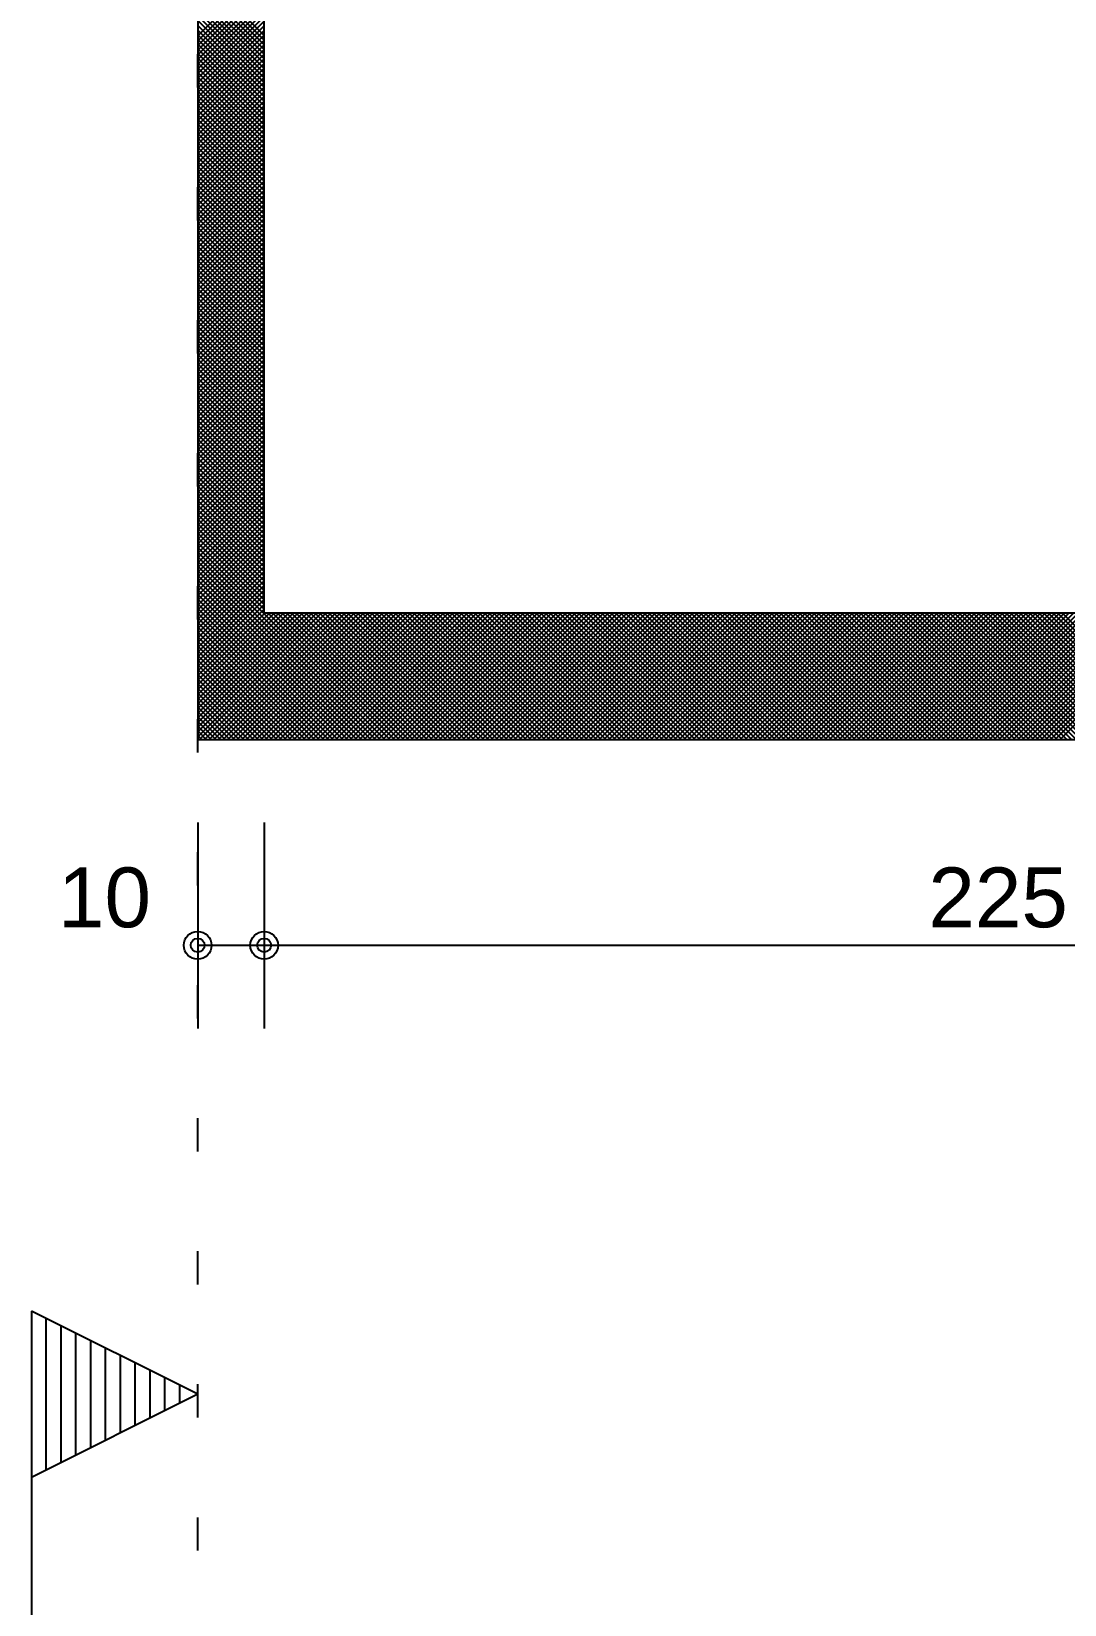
# Model space of a CAD drawing. Extents: x 0 to 119, y 0 to 84.
# Drawn here: x 67.635 to 70.742, y 55.187 to 59.918 of the extents above; entities that cross this region are included whole.
import ezdxf

# ---------------------------------------------------------------- set-up
doc = ezdxf.new("R2010")
doc.units = 0
doc.header["$MEASUREMENT"] = 0
doc.linetypes.add('ESTILO_TQS_0002', pattern=[0.4, 0.1, -0.3])
for name, color, linetype in [('29', 9, 'CONTINUOUS'), ('3', 7, 'CONTINUOUS'), ('32', 250, 'CONTINUOUS'), ('6', 178, 'CONTINUOUS')]:
    doc.layers.add(name, color=color, linetype=linetype)
doc.styles.add('TQS_ARIAL', font='arial.ttf')

msp = doc.modelspace()

# ---------------------------------------------------------------- linework, layer by layer
at = {"layer": '29', "color": 9, "linetype": 'Continuous'}
for p, q in [((68.135, 60.105886), (68.335, 59.905886)), ((68.135, 59.904277), (68.335, 60.104277)), ((68.135, 60.091744), (68.335, 59.891744)), ((68.135, 59.890135), (68.335, 60.090135)), ((68.135, 60.077602), (68.335, 59.877602)), ((68.135, 59.875993), (68.335, 60.075993)), ((68.135, 60.06346), (68.335, 59.86346)), ((68.135, 59.861851), (68.335, 60.061851)), ((68.135, 60.049317), (68.335, 59.849317)), ((68.135, 59.847708), (68.335, 60.047708)), ((68.135, 60.035175), (68.335, 59.835175)), ((68.135, 59.833566), (68.335, 60.033566)), ((68.135, 60.021033), (68.335, 59.821033)), ((68.135, 59.819424), (68.335, 60.019424)), ((68.135, 60.006891), (68.335, 59.806891)), ((68.135, 59.805282), (68.335, 60.005282)), ((68.135, 59.992749), (68.335, 59.792749)), ((68.135, 59.79114), (68.335, 59.99114)), ((68.135, 59.978607), (68.335, 59.778607)), ((68.135, 59.776998), (68.335, 59.976998)), ((68.135, 59.964465), (68.335, 59.764465)), ((68.135, 59.762856), (68.335, 59.962856)), ((68.135, 59.950322), (68.335, 59.750322)), ((68.135, 59.748713), (68.335, 59.948713)), ((68.135, 59.93618), (68.335, 59.73618)), ((68.135, 59.734571), (68.335, 59.934571)), ((68.135, 59.922038), (68.335, 59.722038)), ((68.135, 59.720429), (68.335, 59.920429)), ((68.135, 59.907896), (68.335, 59.707896)), ((68.135, 59.706287), (68.335, 59.906287)), ((68.135, 59.893754), (68.335, 59.693754)), ((68.135, 59.692145), (68.335, 59.892145)), ((68.135, 59.879612), (68.335, 59.679612)), ((68.135, 59.678003), (68.335, 59.878003)), ((68.135, 59.86547), (68.335, 59.66547)), ((68.135, 59.663861), (68.335, 59.863861)), ((68.135, 59.851328), (68.335, 59.651328)), ((68.135, 59.649719), (68.335, 59.849719)), ((68.135, 59.837185), (68.335, 59.637185)), ((68.135, 59.635576), (68.335, 59.835576)), ((68.135, 59.823043), (68.335, 59.623043)), ((68.135, 59.621434), (68.335, 59.821434)), ((68.135, 59.808901), (68.335, 59.608901)), ((68.135, 59.607292), (68.335, 59.807292)), ((68.135, 59.794759), (68.335, 59.594759)), ((68.135, 59.59315), (68.335, 59.79315)), ((68.135, 59.780617), (68.335, 59.580617)), ((68.135, 59.579008), (68.335, 59.779008)), ((68.135, 59.766475), (68.335, 59.566475)), ((68.135, 59.564866), (68.335, 59.764866)), ((68.135, 59.752333), (68.335, 59.552333)), ((68.135, 59.550724), (68.335, 59.750724)), ((68.135, 59.73819), (68.335, 59.53819)), ((68.135, 59.536581), (68.335, 59.736581)), ((68.135, 59.724048), (68.335, 59.524048)), ((68.135, 59.522439), (68.335, 59.722439)), ((68.135, 59.709906), (68.335, 59.509906)), ((68.135, 59.508297), (68.335, 59.708297)), ((68.135, 59.695764), (68.335, 59.495764)), ((68.135, 59.494155), (68.335, 59.694155)), ((68.135, 59.681622), (68.335, 59.481622)), ((68.135, 59.480013), (68.335, 59.680013)), ((68.135, 59.66748), (68.335, 59.46748)), ((68.135, 59.465871), (68.335, 59.665871)), ((68.135, 59.653338), (68.335, 59.453338)), ((68.135, 59.451729), (68.335, 59.651729)), ((68.135, 59.639195), (68.335, 59.439195)), ((68.135, 59.437586), (68.335, 59.637586)), ((68.135, 59.625053), (68.335, 59.425053)), ((68.135, 59.423444), (68.335, 59.623444)), ((68.135, 59.610911), (68.335, 59.410911)), ((68.135, 59.409302), (68.335, 59.609302)), ((68.135, 59.596769), (68.335, 59.396769)), ((68.135, 59.39516), (68.335, 59.59516)), ((68.135, 59.582627), (68.335, 59.382627)), ((68.135, 59.381018), (68.335, 59.581018)), ((68.135, 59.568485), (68.335, 59.368485)), ((68.135, 59.366876), (68.335, 59.566876)), ((68.135, 59.554343), (68.335, 59.354343)), ((68.135, 59.352734), (68.335, 59.552734)), ((68.135, 59.540201), (68.335, 59.340201)), ((68.135, 59.338592), (68.335, 59.538592)), ((68.135, 59.526058), (68.335, 59.326058)), ((68.135, 59.324449), (68.335, 59.524449)), ((68.135, 59.511916), (68.335, 59.311916)), ((68.135, 59.310307), (68.335, 59.510307)), ((68.135, 59.497774), (68.335, 59.297774)), ((68.135, 59.296165), (68.335, 59.496165)), ((68.135, 59.483632), (68.335, 59.283632)), ((68.135, 59.282023), (68.335, 59.482023)), ((68.135, 59.46949), (68.335, 59.26949)), ((68.135, 59.267881), (68.335, 59.467881)), ((68.135, 59.455348), (68.335, 59.255348)), ((68.135, 59.253739), (68.335, 59.453739)), ((68.135, 59.441206), (68.335, 59.241206)), ((68.135, 59.239597), (68.335, 59.439597)), ((68.135, 59.427063), (68.335, 59.227063)), ((68.135, 59.225454), (68.335, 59.425454)), ((68.135, 59.412921), (68.335, 59.212921)), ((68.135, 59.211312), (68.335, 59.411312)), ((68.135, 59.398779), (68.335, 59.198779)), ((68.135, 59.19717), (68.335, 59.39717)), ((68.135, 59.384637), (68.335, 59.184637)), ((68.135, 59.183028), (68.335, 59.383028)), ((68.135, 59.370495), (68.335, 59.170495)), ((68.135, 59.168886), (68.335, 59.368886)), ((68.135, 59.356353), (68.335, 59.156353)), ((68.135, 59.154744), (68.335, 59.354744)), ((68.135, 59.342211), (68.335, 59.142211)), ((68.135, 59.140602), (68.335, 59.340602)), ((68.135, 59.328068), (68.335, 59.128068)), ((68.135, 59.126459), (68.335, 59.326459)), ((68.135, 59.313926), (68.335, 59.113926)), ((68.135, 59.112317), (68.335, 59.312317)), ((68.135, 59.299784), (68.335, 59.099784)), ((68.135, 59.098175), (68.335, 59.298175)), ((68.135, 59.285642), (68.335, 59.085642)), ((68.135, 59.084033), (68.335, 59.284033)), ((68.135, 59.2715), (68.335, 59.0715)), ((68.135, 59.069891), (68.335, 59.269891)), ((68.135, 59.257358), (68.335, 59.057358)), ((68.135, 59.055749), (68.335, 59.255749)), ((68.135, 59.243216), (68.335, 59.043216)), ((68.135, 59.041607), (68.335, 59.241607)), ((68.135, 59.229074), (68.335, 59.029074)), ((68.135, 59.027465), (68.335, 59.227465)), ((68.135, 59.214931), (68.335, 59.014931)), ((68.135, 59.013322), (68.335, 59.213322)), ((68.135, 59.200789), (68.335, 59.000789)), ((68.135, 58.99918), (68.335, 59.19918)), ((68.135, 59.186647), (68.335, 58.986647)), ((68.135, 58.985038), (68.335, 59.185038)), ((68.135, 59.172505), (68.335, 58.972505)), ((68.135, 58.970896), (68.335, 59.170896)), ((68.135, 59.158363), (68.335, 58.958363)), ((68.135, 58.956754), (68.335, 59.156754)), ((68.135, 59.144221), (68.335, 58.944221)), ((68.135, 58.942612), (68.335, 59.142612)), ((68.135, 59.130079), (68.335, 58.930079)), ((68.135, 58.92847), (68.335, 59.12847)), ((68.135, 59.115936), (68.335, 58.915936)), ((68.135, 58.914327), (68.335, 59.114327)), ((68.135, 59.101794), (68.335, 58.901794)), ((68.135, 58.900185), (68.335, 59.100185)), ((68.135, 59.087652), (68.335, 58.887652)), ((68.135, 58.886043), (68.335, 59.086043)), ((68.135, 59.07351), (68.335, 58.87351)), ((68.135, 58.871901), (68.335, 59.071901)), ((68.135, 59.059368), (68.335, 58.859368)), ((68.135, 58.857759), (68.335, 59.057759)), ((68.135, 59.045226), (68.335, 58.845226)), ((68.135, 58.843617), (68.335, 59.043617)), ((68.135, 59.031084), (68.335, 58.831084)), ((68.135, 58.829475), (68.335, 59.029475)), ((68.135, 59.016942), (68.335, 58.816942)), ((68.135, 58.815333), (68.335, 59.015333)), ((68.135, 59.002799), (68.335, 58.802799)), ((68.135, 58.80119), (68.335, 59.00119)), ((68.135, 58.988657), (68.335, 58.788657)), ((68.135, 58.787048), (68.335, 58.987048)), ((68.135, 58.974515), (68.335, 58.774515)), ((68.135, 58.772906), (68.335, 58.972906)), ((68.135, 58.960373), (68.335, 58.760373)), ((68.135, 58.758764), (68.335, 58.958764)), ((68.135, 58.946231), (68.335, 58.746231)), ((68.135, 58.744622), (68.335, 58.944622)), ((68.135, 58.932089), (68.335, 58.732089)), ((68.135, 58.73048), (68.335, 58.93048)), ((68.135, 58.917947), (68.335, 58.717947)), ((68.135, 58.716338), (68.335, 58.916338)), ((68.135, 58.903804), (68.335, 58.703804)), ((68.135, 58.702195), (68.335, 58.902195)), ((68.135, 58.889662), (68.335, 58.689662)), ((68.135, 58.688053), (68.335, 58.888053)), ((68.135, 58.87552), (68.335, 58.67552)), ((68.135, 58.673911), (68.335, 58.873911)), ((68.135, 58.861378), (68.335, 58.661378)), ((68.135, 58.659769), (68.335, 58.859769)), ((68.135, 58.847236), (68.335, 58.647236)), ((68.135, 58.645627), (68.335, 58.845627)), ((68.135, 58.833094), (68.335, 58.633094)), ((68.135, 58.631485), (68.335, 58.831485)), ((68.135, 58.818952), (68.335, 58.618952)), ((68.135, 58.617343), (68.335, 58.817343)), ((68.135, 58.804809), (68.335, 58.604809)), ((68.135, 58.6032), (68.335, 58.8032)), ((68.135, 58.790667), (68.335, 58.590667)), ((68.135, 58.589058), (68.335, 58.789058)), ((68.135, 58.776525), (68.335, 58.576525)), ((68.135, 58.574916), (68.335, 58.774916)), ((68.135, 58.762383), (68.335, 58.562383)), ((68.135, 58.560774), (68.335, 58.760774)), ((68.135, 58.748241), (68.335, 58.548241)), ((68.135, 58.546632), (68.335, 58.746632)), ((68.135, 58.734099), (68.335, 58.534099)), ((68.135, 58.53249), (68.335, 58.73249)), ((68.135, 58.719957), (68.335, 58.519957)), ((68.135, 58.518348), (68.335, 58.718348)), ((68.135, 58.705815), (68.335, 58.505815)), ((68.135, 58.504206), (68.335, 58.704206)), ((68.135, 58.691672), (68.335, 58.491672)), ((68.135, 58.490063), (68.335, 58.690063)), ((68.135, 58.67753), (68.335, 58.47753)), ((68.135, 58.475921), (68.335, 58.675921)), ((68.135, 58.663388), (68.335, 58.463388)), ((68.135, 58.461779), (68.335, 58.661779)), ((68.135, 58.649246), (68.335, 58.449246)), ((68.135, 58.447637), (68.335, 58.647637)), ((68.135, 58.635104), (68.335, 58.435104)), ((68.135, 58.433495), (68.335, 58.633495)), ((68.135, 58.620962), (68.335, 58.420962)), ((68.135, 58.419353), (68.335, 58.619353)), ((68.135, 58.60682), (68.335, 58.40682)), ((68.135, 58.405211), (68.335, 58.605211)), ((68.135, 58.592677), (68.335, 58.392677)), ((68.135, 58.391068), (68.335, 58.591068)), ((68.135, 58.578535), (68.335, 58.378535)), ((68.135, 58.376926), (68.335, 58.576926)), ((68.135, 58.564393), (68.335, 58.364393)), ((68.135, 58.362784), (68.335, 58.562784)), ((68.135, 58.550251), (68.335, 58.350251)), ((68.135, 58.348642), (68.335, 58.548642)), ((68.135, 58.536109), (68.335, 58.336109)), ((68.135, 58.3345), (68.335, 58.5345)), ((68.135, 58.521967), (68.335, 58.321967)), ((68.135, 58.320358), (68.335, 58.520358)), ((68.135, 58.507825), (68.335, 58.307825)), ((68.135, 58.306216), (68.335, 58.506216)), ((68.135, 58.493682), (68.335, 58.293682)), ((68.135, 58.292073), (68.335, 58.492073)), ((68.135, 58.47954), (68.335, 58.27954)), ((68.135, 58.277931), (68.335, 58.477931)), ((68.135, 58.465398), (68.335, 58.265398)), ((68.135, 58.263789), (68.335, 58.463789)), ((68.135, 58.451256), (68.335, 58.251256)), ((68.135, 58.249647), (68.335, 58.449647)), ((68.135, 58.437114), (68.335, 58.237114)), ((68.135, 58.235505), (68.335, 58.435505)), ((68.135, 58.422972), (68.335, 58.222972)), ((68.135, 58.221363), (68.335, 58.421363)), ((68.135, 58.40883), (68.335, 58.20883)), ((68.135, 58.207221), (68.335, 58.407221)), ((68.135, 58.394688), (68.335, 58.194688)), ((68.135, 58.193079), (68.335, 58.393079)), ((68.135, 58.380545), (68.335, 58.180545)), ((68.135, 58.178936), (68.335, 58.378936)), ((68.135, 58.366403), (68.71256, 57.788843)), ((68.135, 58.164794), (68.335, 58.364794)), ((68.135, 58.352261), (68.698418, 57.788843)), ((68.135, 58.150652), (68.335, 58.350652)), ((68.135, 58.338119), (68.684276, 57.788843)), ((68.135, 58.13651), (68.335, 58.33651)), ((68.135, 58.323977), (68.670134, 57.788843)), ((68.135, 58.122368), (68.335, 58.322368)), ((68.135, 58.309835), (68.655992, 57.788843)), ((68.135, 58.108226), (68.335, 58.308226)), ((68.135, 58.295693), (68.64185, 57.788843)), ((68.135, 58.094084), (68.335, 58.294084)), ((68.135, 58.28155), (68.627707, 57.788843)), ((68.135, 58.079941), (68.335, 58.279941)), ((68.135, 58.267408), (68.613565, 57.788843)), ((68.135, 58.065799), (68.335, 58.265799)), ((68.135, 58.253266), (68.599423, 57.788843)), ((68.135, 58.051657), (68.335, 58.251657)), ((68.135, 58.239124), (68.585281, 57.788843)), ((68.135, 58.037515), (68.335, 58.237515)), ((68.135, 58.224982), (68.571139, 57.788843)), ((68.135, 58.023373), (68.335, 58.223373)), ((68.135, 58.21084), (68.556997, 57.788843)), ((68.135, 58.009231), (68.335, 58.209231)), ((68.135, 58.196698), (68.542855, 57.788843)), ((68.135, 57.995089), (68.335, 58.195089)), ((68.135, 58.182556), (68.528712, 57.788843)), ((68.135, 57.980946), (68.335, 58.180946)), ((68.135, 57.797099), (68.506744, 58.168843)), ((68.135, 57.811241), (68.492602, 58.168843)), ((68.135, 57.825383), (68.47846, 58.168843)), ((68.135, 57.839525), (68.464318, 58.168843)), ((68.135, 57.853667), (68.450176, 58.168843)), ((68.135, 57.867809), (68.436033, 58.168843)), ((68.135, 57.881952), (68.421891, 58.168843)), ((68.135, 57.896094), (68.407749, 58.168843)), ((68.135, 57.910236), (68.393607, 58.168843)), ((68.135, 57.924378), (68.379465, 58.168843)), ((68.135, 57.93852), (68.365323, 58.168843)), ((68.135, 57.952662), (68.351181, 58.168843)), ((68.135, 57.966804), (68.337038, 58.168843)), ((68.135, 58.168843), (68.51457, 57.788843)), ((68.135, 58.154271), (68.500428, 57.788843)), ((68.135, 58.140129), (68.486286, 57.788843)), ((68.140886, 57.788843), (68.520886, 58.168843)), ((68.155028, 57.788843), (68.535028, 58.168843)), ((68.169171, 57.788843), (68.549171, 58.168843)), ((68.183313, 57.788843), (68.563313, 58.168843)), ((68.197455, 57.788843), (68.577455, 58.168843)), ((68.211597, 57.788843), (68.591597, 58.168843)), ((68.225739, 57.788843), (68.605739, 58.168843)), ((68.239881, 57.788843), (68.619881, 58.168843)), ((68.254023, 57.788843), (68.634023, 58.168843)), ((68.268165, 57.788843), (68.648165, 58.168843)), ((68.282308, 57.788843), (68.662308, 58.168843)), ((68.29645, 57.788843), (68.67645, 58.168843)), ((68.310592, 57.788843), (68.690592, 58.168843)), ((68.324734, 57.788843), (68.704734, 58.168843)), ((68.338876, 57.788843), (68.718876, 58.168843)), ((68.346702, 58.168843), (68.726702, 57.788843)), ((68.353018, 57.788843), (68.733018, 58.168843)), ((68.360844, 58.168843), (68.740844, 57.788843)), ((68.36716, 57.788843), (68.74716, 58.168843)), ((68.374987, 58.168843), (68.754987, 57.788843)), ((68.381303, 57.788843), (68.761303, 58.168843)), ((68.389129, 58.168843), (68.769129, 57.788843)), ((68.395445, 57.788843), (68.775445, 58.168843)), ((68.403271, 58.168843), (68.783271, 57.788843)), ((68.409587, 57.788843), (68.789587, 58.168843)), ((68.417413, 58.168843), (68.797413, 57.788843)), ((68.423729, 57.788843), (68.803729, 58.168843)), ((68.431555, 58.168843), (68.811555, 57.788843)), ((68.437871, 57.788843), (68.817871, 58.168843)), ((68.445697, 58.168843), (68.825697, 57.788843)), ((68.452013, 57.788843), (68.832013, 58.168843)), ((68.459839, 58.168843), (68.839839, 57.788843)), ((68.466155, 57.788843), (68.846155, 58.168843)), ((68.473982, 58.168843), (68.853982, 57.788843)), ((68.480298, 57.788843), (68.860298, 58.168843)), ((68.488124, 58.168843), (68.868124, 57.788843)), ((68.49444, 57.788843), (68.87444, 58.168843)), ((68.502266, 58.168843), (68.882266, 57.788843)), ((68.508582, 57.788843), (68.888582, 58.168843)), ((68.516408, 58.168843), (68.896408, 57.788843)), ((68.522724, 57.788843), (68.902724, 58.168843)), ((68.53055, 58.168843), (68.91055, 57.788843)), ((68.536866, 57.788843), (68.916866, 58.168843)), ((68.544692, 58.168843), (68.924692, 57.788843)), ((68.551008, 57.788843), (68.931008, 58.168843)), ((68.558834, 58.168843), (68.938834, 57.788843)), ((68.56515, 57.788843), (68.94515, 58.168843)), ((68.572976, 58.168843), (68.952976, 57.788843)), ((68.579292, 57.788843), (68.959292, 58.168843)), ((68.587119, 58.168843), (68.967119, 57.788843)), ((68.593435, 57.788843), (68.973435, 58.168843)), ((68.601261, 58.168843), (68.981261, 57.788843)), ((68.607577, 57.788843), (68.987577, 58.168843)), ((68.615403, 58.168843), (68.995403, 57.788843)), ((68.621719, 57.788843), (69.001719, 58.168843)), ((68.629545, 58.168843), (69.009545, 57.788843)), ((68.635861, 57.788843), (69.015861, 58.168843)), ((68.643687, 58.168843), (69.023687, 57.788843)), ((68.650003, 57.788843), (69.030003, 58.168843)), ((68.657829, 58.168843), (69.037829, 57.788843)), ((68.664145, 57.788843), (69.044145, 58.168843)), ((68.671971, 58.168843), (69.051971, 57.788843)), ((68.678287, 57.788843), (69.058287, 58.168843)), ((68.686114, 58.168843), (69.066114, 57.788843)), ((68.69243, 57.788843), (69.07243, 58.168843)), ((68.700256, 58.168843), (69.080256, 57.788843)), ((68.706572, 57.788843), (69.086572, 58.168843)), ((68.714398, 58.168843), (69.094398, 57.788843)), ((68.720714, 57.788843), (69.100714, 58.168843)), ((68.72854, 58.168843), (69.10854, 57.788843)), ((68.734856, 57.788843), (69.114856, 58.168843)), ((68.742682, 58.168843), (69.122682, 57.788843)), ((68.748998, 57.788843), (69.128998, 58.168843)), ((68.756824, 58.168843), (69.136824, 57.788843)), ((68.76314, 57.788843), (69.14314, 58.168843)), ((68.770966, 58.168843), (69.150966, 57.788843)), ((68.777282, 57.788843), (69.157282, 58.168843)), ((68.785109, 58.168843), (69.165109, 57.788843)), ((68.791424, 57.788843), (69.171424, 58.168843)), ((68.799251, 58.168843), (69.179251, 57.788843)), ((68.805567, 57.788843), (69.185567, 58.168843)), ((68.813393, 58.168843), (69.193393, 57.788843)), ((68.819709, 57.788843), (69.199709, 58.168843)), ((68.827535, 58.168843), (69.207535, 57.788843)), ((68.833851, 57.788843), (69.213851, 58.168843)), ((68.841677, 58.168843), (69.221677, 57.788843)), ((68.847993, 57.788843), (69.227993, 58.168843)), ((68.855819, 58.168843), (69.235819, 57.788843)), ((68.862135, 57.788843), (69.242135, 58.168843)), ((68.869961, 58.168843), (69.249961, 57.788843)), ((68.876277, 57.788843), (69.256277, 58.168843)), ((68.884103, 58.168843), (69.264103, 57.788843)), ((68.890419, 57.788843), (69.270419, 58.168843)), ((68.898246, 58.168843), (69.278246, 57.788843)), ((68.904562, 57.788843), (69.284562, 58.168843)), ((68.912388, 58.168843), (69.292388, 57.788843)), ((68.918704, 57.788843), (69.298704, 58.168843)), ((68.92653, 58.168843), (69.30653, 57.788843)), ((68.932846, 57.788843), (69.312846, 58.168843)), ((68.940672, 58.168843), (69.320672, 57.788843)), ((68.946988, 57.788843), (69.326988, 58.168843)), ((68.954814, 58.168843), (69.334814, 57.788843)), ((68.96113, 57.788843), (69.34113, 58.168843)), ((68.968956, 58.168843), (69.348956, 57.788843)), ((68.975272, 57.788843), (69.355272, 58.168843)), ((68.983098, 58.168843), (69.363098, 57.788843)), ((68.989414, 57.788843), (69.369414, 58.168843)), ((68.997241, 58.168843), (69.377241, 57.788843)), ((69.003557, 57.788843), (69.383557, 58.168843)), ((69.011383, 58.168843), (69.391383, 57.788843)), ((69.017699, 57.788843), (69.397699, 58.168843)), ((69.025525, 58.168843), (69.405525, 57.788843)), ((69.031841, 57.788843), (69.411841, 58.168843)), ((69.039667, 58.168843), (69.419667, 57.788843)), ((69.045983, 57.788843), (69.425983, 58.168843)), ((69.053809, 58.168843), (69.433809, 57.788843)), ((69.060125, 57.788843), (69.440125, 58.168843)), ((69.067951, 58.168843), (69.447951, 57.788843)), ((69.074267, 57.788843), (69.454267, 58.168843)), ((69.082093, 58.168843), (69.462093, 57.788843)), ((69.088409, 57.788843), (69.468409, 58.168843)), ((69.096236, 58.168843), (69.476236, 57.788843)), ((69.102551, 57.788843), (69.482551, 58.168843)), ((69.110378, 58.168843), (69.490378, 57.788843)), ((69.116694, 57.788843), (69.496694, 58.168843)), ((69.12452, 58.168843), (69.50452, 57.788843)), ((69.130836, 57.788843), (69.510836, 58.168843)), ((69.138662, 58.168843), (69.518662, 57.788843)), ((69.144978, 57.788843), (69.524978, 58.168843)), ((69.152804, 58.168843), (69.532804, 57.788843)), ((69.15912, 57.788843), (69.53912, 58.168843)), ((69.166946, 58.168843), (69.546946, 57.788843)), ((69.173262, 57.788843), (69.553262, 58.168843)), ((69.181088, 58.168843), (69.561088, 57.788843)), ((69.187404, 57.788843), (69.567404, 58.168843)), ((69.19523, 58.168843), (69.57523, 57.788843)), ((69.201546, 57.788843), (69.581546, 58.168843)), ((69.209373, 58.168843), (69.589373, 57.788843)), ((69.215689, 57.788843), (69.595689, 58.168843)), ((69.223515, 58.168843), (69.603515, 57.788843)), ((69.229831, 57.788843), (69.609831, 58.168843)), ((69.237657, 58.168843), (69.617657, 57.788843)), ((69.243973, 57.788843), (69.623973, 58.168843)), ((69.251799, 58.168843), (69.631799, 57.788843)), ((69.258115, 57.788843), (69.638115, 58.168843)), ((69.265941, 58.168843), (69.645941, 57.788843)), ((69.272257, 57.788843), (69.652257, 58.168843)), ((69.280083, 58.168843), (69.660083, 57.788843)), ((69.286399, 57.788843), (69.666399, 58.168843)), ((69.294225, 58.168843), (69.674225, 57.788843)), ((69.300541, 57.788843), (69.680541, 58.168843)), ((69.308368, 58.168843), (69.688368, 57.788843)), ((69.314684, 57.788843), (69.694684, 58.168843)), ((69.32251, 58.168843), (69.70251, 57.788843)), ((69.328826, 57.788843), (69.708826, 58.168843)), ((69.336652, 58.168843), (69.716652, 57.788843)), ((69.342968, 57.788843), (69.722968, 58.168843)), ((69.350794, 58.168843), (69.730794, 57.788843)), ((69.35711, 57.788843), (69.73711, 58.168843)), ((69.364936, 58.168843), (69.744936, 57.788843)), ((69.371252, 57.788843), (69.751252, 58.168843)), ((69.379078, 58.168843), (69.759078, 57.788843)), ((69.385394, 57.788843), (69.765394, 58.168843)), ((69.39322, 58.168843), (69.77322, 57.788843)), ((69.399536, 57.788843), (69.779536, 58.168843)), ((69.407362, 58.168843), (69.787362, 57.788843)), ((69.413678, 57.788843), (69.793678, 58.168843)), ((69.421505, 58.168843), (69.801505, 57.788843)), ((69.427821, 57.788843), (69.807821, 58.168843)), ((69.435647, 58.168843), (69.815647, 57.788843)), ((69.441963, 57.788843), (69.821963, 58.168843)), ((69.449789, 58.168843), (69.829789, 57.788843)), ((69.456105, 57.788843), (69.836105, 58.168843)), ((69.463931, 58.168843), (69.843931, 57.788843)), ((69.470247, 57.788843), (69.850247, 58.168843)), ((69.478073, 58.168843), (69.858073, 57.788843)), ((69.484389, 57.788843), (69.864389, 58.168843)), ((69.492215, 58.168843), (69.872215, 57.788843)), ((69.498531, 57.788843), (69.878531, 58.168843)), ((69.506357, 58.168843), (69.886357, 57.788843)), ((69.512673, 57.788843), (69.892673, 58.168843)), ((69.5205, 58.168843), (69.9005, 57.788843)), ((69.526816, 57.788843), (69.906816, 58.168843)), ((69.534642, 58.168843), (69.914642, 57.788843)), ((69.540958, 57.788843), (69.920958, 58.168843)), ((69.548784, 58.168843), (69.928784, 57.788843)), ((69.5551, 57.788843), (69.9351, 58.168843)), ((69.562926, 58.168843), (69.942926, 57.788843)), ((69.569242, 57.788843), (69.949242, 58.168843)), ((69.577068, 58.168843), (69.957068, 57.788843)), ((69.583384, 57.788843), (69.963384, 58.168843)), ((69.59121, 58.168843), (69.97121, 57.788843)), ((69.597526, 57.788843), (69.977526, 58.168843)), ((69.605352, 58.168843), (69.985352, 57.788843)), ((69.611668, 57.788843), (69.991668, 58.168843)), ((69.619495, 58.168843), (69.999495, 57.788843)), ((69.62581, 57.788843), (70.00581, 58.168843)), ((69.633637, 58.168843), (70.013637, 57.788843)), ((69.639953, 57.788843), (70.019953, 58.168843)), ((69.647779, 58.168843), (70.027779, 57.788843)), ((69.654095, 57.788843), (70.034095, 58.168843)), ((69.661921, 58.168843), (70.041921, 57.788843)), ((69.668237, 57.788843), (70.048237, 58.168843)), ((69.676063, 58.168843), (70.056063, 57.788843)), ((69.682379, 57.788843), (70.062379, 58.168843)), ((69.690205, 58.168843), (70.070205, 57.788843)), ((69.696521, 57.788843), (70.076521, 58.168843)), ((69.704347, 58.168843), (70.084347, 57.788843)), ((69.710663, 57.788843), (70.090663, 58.168843)), ((69.718489, 58.168843), (70.098489, 57.788843)), ((69.724805, 57.788843), (70.104805, 58.168843)), ((69.732632, 58.168843), (70.112632, 57.788843)), ((69.738948, 57.788843), (70.118948, 58.168843)), ((69.746774, 58.168843), (70.126774, 57.788843)), ((69.75309, 57.788843), (70.13309, 58.168843)), ((69.760916, 58.168843), (70.140916, 57.788843)), ((69.767232, 57.788843), (70.147232, 58.168843)), ((69.775058, 58.168843), (70.155058, 57.788843)), ((69.781374, 57.788843), (70.161374, 58.168843)), ((69.7892, 58.168843), (70.1692, 57.788843)), ((69.795516, 57.788843), (70.175516, 58.168843)), ((69.803342, 58.168843), (70.183342, 57.788843)), ((69.809658, 57.788843), (70.189658, 58.168843)), ((69.817484, 58.168843), (70.197484, 57.788843)), ((69.8238, 57.788843), (70.2038, 58.168843)), ((69.831627, 58.168843), (70.211627, 57.788843)), ((69.837943, 57.788843), (70.217943, 58.168843)), ((69.845769, 58.168843), (70.225769, 57.788843)), ((69.852085, 57.788843), (70.232085, 58.168843)), ((69.859911, 58.168843), (70.239911, 57.788843)), ((69.866227, 57.788843), (70.246227, 58.168843)), ((69.874053, 58.168843), (70.254053, 57.788843)), ((69.880369, 57.788843), (70.260369, 58.168843)), ((69.888195, 58.168843), (70.268195, 57.788843)), ((69.894511, 57.788843), (70.274511, 58.168843)), ((69.902337, 58.168843), (70.282337, 57.788843)), ((69.908653, 57.788843), (70.288653, 58.168843)), ((69.916479, 58.168843), (70.296479, 57.788843)), ((69.922795, 57.788843), (70.302795, 58.168843)), ((69.930622, 58.168843), (70.310622, 57.788843)), ((69.936937, 57.788843), (70.316937, 58.168843)), ((69.944764, 58.168843), (70.324764, 57.788843)), ((69.95108, 57.788843), (70.33108, 58.168843)), ((69.958906, 58.168843), (70.338906, 57.788843)), ((69.965222, 57.788843), (70.345222, 58.168843)), ((69.973048, 58.168843), (70.353048, 57.788843)), ((69.979364, 57.788843), (70.359364, 58.168843)), ((69.98719, 58.168843), (70.36719, 57.788843)), ((69.993506, 57.788843), (70.373506, 58.168843)), ((70.001332, 58.168843), (70.381332, 57.788843)), ((70.007648, 57.788843), (70.387648, 58.168843)), ((70.015474, 58.168843), (70.395474, 57.788843)), ((70.02179, 57.788843), (70.40179, 58.168843)), ((70.029616, 58.168843), (70.409616, 57.788843)), ((70.035932, 57.788843), (70.415932, 58.168843)), ((70.043759, 58.168843), (70.423759, 57.788843)), ((70.050075, 57.788843), (70.430075, 58.168843)), ((70.057901, 58.168843), (70.437901, 57.788843)), ((70.064217, 57.788843), (70.444217, 58.168843)), ((70.072043, 58.168843), (70.452043, 57.788843)), ((70.078359, 57.788843), (70.458359, 58.168843)), ((70.086185, 58.168843), (70.466185, 57.788843)), ((70.092501, 57.788843), (70.472501, 58.168843)), ((70.100327, 58.168843), (70.480327, 57.788843)), ((70.106643, 57.788843), (70.486643, 58.168843)), ((70.114469, 58.168843), (70.494469, 57.788843)), ((70.120785, 57.788843), (70.500785, 58.168843)), ((70.128611, 58.168843), (70.508611, 57.788843)), ((70.134927, 57.788843), (70.514927, 58.168843)), ((70.142754, 58.168843), (70.522754, 57.788843)), ((70.14907, 57.788843), (70.52907, 58.168843)), ((70.156896, 58.168843), (70.536896, 57.788843)), ((70.163212, 57.788843), (70.543212, 58.168843)), ((70.171038, 58.168843), (70.551038, 57.788843)), ((70.177354, 57.788843), (70.557354, 58.168843)), ((70.18518, 58.168843), (70.56518, 57.788843)), ((70.191496, 57.788843), (70.571496, 58.168843)), ((70.199322, 58.168843), (70.579322, 57.788843)), ((70.205638, 57.788843), (70.585638, 58.168843)), ((70.213464, 58.168843), (70.593464, 57.788843)), ((70.21978, 57.788843), (70.59978, 58.168843)), ((70.227606, 58.168843), (70.607606, 57.788843)), ((70.233922, 57.788843), (70.613922, 58.168843)), ((70.241748, 58.168843), (70.621748, 57.788843)), ((70.248064, 57.788843), (70.628064, 58.168843)), ((70.255891, 58.168843), (70.635891, 57.788843)), ((70.262207, 57.788843), (70.642207, 58.168843)), ((70.270033, 58.168843), (70.650033, 57.788843)), ((70.276349, 57.788843), (70.656349, 58.168843)), ((70.284175, 58.168843), (70.664175, 57.788843)), ((70.290491, 57.788843), (70.670491, 58.168843)), ((70.298317, 58.168843), (70.678317, 57.788843)), ((70.304633, 57.788843), (70.684633, 58.168843)), ((70.312459, 58.168843), (70.692459, 57.788843)), ((70.318775, 57.788843), (70.698775, 58.168843)), ((70.326601, 58.168843), (70.706601, 57.788843)), ((70.332917, 57.788843), (70.712917, 58.168843)), ((70.340743, 58.168843), (70.720743, 57.788843)), ((70.347059, 57.788843), (70.727059, 58.168843)), ((70.354886, 58.168843), (70.734886, 57.788843)), ((70.361202, 57.788843), (70.741202, 58.168843)), ((70.369028, 58.168843), (70.749028, 57.788843)), ((70.375344, 57.788843), (70.755344, 58.168843)), ((70.38317, 58.168843), (70.76317, 57.788843)), ((70.389486, 57.788843), (70.769486, 58.168843)), ((70.397312, 58.168843), (70.777312, 57.788843)), ((70.403628, 57.788843), (70.783628, 58.168843)), ((70.411454, 58.168843), (70.791454, 57.788843)), ((70.41777, 57.788843), (70.79777, 58.168843)), ((70.425596, 58.168843), (70.805596, 57.788843)), ((70.431912, 57.788843), (70.811912, 58.168843)), ((70.439738, 58.168843), (70.819738, 57.788843)), ((70.446054, 57.788843), (70.826054, 58.168843)), ((70.453881, 58.168843), (70.833881, 57.788843)), ((70.460196, 57.788843), (70.840196, 58.168843)), ((70.468023, 58.168843), (70.848023, 57.788843)), ((70.474339, 57.788843), (70.854339, 58.168843)), ((70.482165, 58.168843), (70.862165, 57.788843)), ((70.488481, 57.788843), (70.868481, 58.168843)), ((70.496307, 58.168843), (70.876307, 57.788843)), ((70.502623, 57.788843), (70.882623, 58.168843)), ((70.510449, 58.168843), (70.890449, 57.788843)), ((70.516765, 57.788843), (70.896765, 58.168843)), ((70.524591, 58.168843), (70.904591, 57.788843)), ((70.530907, 57.788843), (70.910907, 58.168843)), ((70.538733, 58.168843), (70.918733, 57.788843)), ((70.545049, 57.788843), (70.925049, 58.168843)), ((70.552875, 58.168843), (70.932875, 57.788843)), ((70.559191, 57.788843), (70.939191, 58.168843)), ((70.567018, 58.168843), (70.947018, 57.788843)), ((70.573334, 57.788843), (70.953334, 58.168843)), ((70.58116, 58.168843), (70.96116, 57.788843)), ((70.587476, 57.788843), (70.967476, 58.168843)), ((70.595302, 58.168843), (70.975302, 57.788843)), ((70.601618, 57.788843), (70.981618, 58.168843)), ((70.609444, 58.168843), (70.989444, 57.788843)), ((70.61576, 57.788843), (70.99576, 58.168843)), ((70.623586, 58.168843), (71.003586, 57.788843)), ((70.629902, 57.788843), (71.009902, 58.168843)), ((70.637728, 58.168843), (71.017728, 57.788843)), ((70.644044, 57.788843), (71.024044, 58.168843)), ((70.65187, 58.168843), (71.03187, 57.788843)), ((70.658186, 57.788843), (71.038186, 58.168843)), ((70.666013, 58.168843), (71.046013, 57.788843)), ((70.672329, 57.788843), (71.052329, 58.168843)), ((70.680155, 58.168843), (71.060155, 57.788843)), ((70.686471, 57.788843), (71.066471, 58.168843)), ((70.694297, 58.168843), (71.074297, 57.788843)), ((70.700613, 57.788843), (71.080613, 58.168843)), ((70.708439, 58.168843), (71.088439, 57.788843)), ((70.714755, 57.788843), (71.094755, 58.168843)), ((70.722581, 58.168843), (71.102581, 57.788843)), ((70.728897, 57.788843), (71.108897, 58.168843)), ((70.736723, 58.168843), (71.116723, 57.788843)), ((68.135, 58.125987), (68.472144, 57.788843)), ((68.135, 58.111845), (68.458002, 57.788843)), ((68.135, 58.097703), (68.44386, 57.788843)), ((68.135, 58.083561), (68.429717, 57.788843)), ((68.135, 58.069418), (68.415575, 57.788843)), ((68.135, 58.055276), (68.401433, 57.788843)), ((68.135, 58.041134), (68.387291, 57.788843)), ((68.135, 58.026992), (68.373149, 57.788843)), ((68.135, 58.01285), (68.359007, 57.788843)), ((68.135, 57.998708), (68.344865, 57.788843)), ((68.135, 57.984566), (68.330723, 57.788843)), ((68.135, 57.970423), (68.31658, 57.788843)), ((68.135, 57.956281), (68.302438, 57.788843)), ((68.135, 57.942139), (68.288296, 57.788843)), ((68.135, 57.927997), (68.274154, 57.788843)), ((68.135, 57.913855), (68.260012, 57.788843)), ((68.135, 57.899713), (68.24587, 57.788843)), ((68.135, 57.885571), (68.231728, 57.788843)), ((68.135, 57.871429), (68.217585, 57.788843)), ((68.135, 57.857286), (68.203443, 57.788843)), ((68.135, 57.843144), (68.189301, 57.788843)), ((68.135, 57.829002), (68.175159, 57.788843)), ((68.135, 57.81486), (68.161017, 57.788843)), ((68.135, 57.800718), (68.146875, 57.788843))]:
    msp.add_line(p, q, dxfattribs=at)
msp.add_lwpolyline([(68.135, 73.607804), (70.635, 73.607804), (70.635, 68.447783), (68.135, 68.447783), (68.135, 58.168843), (68.135, 57.788843), (72.835, 57.788843), (72.835, 58.168843), (68.335, 58.168843), (68.335, 68.067783), (70.935, 68.067783), (70.935, 73.607804), (70.935, 73.987804), (68.135, 73.987804), (68.135, 73.607804)], dxfattribs=at)
at = {"layer": '3', "color": 7, "linetype": 'ESTILO_TQS_0002'}
msp.add_line((68.135, 54.14955), (68.135, 69.80496), dxfattribs=at)
at = {"layer": '3', "color": 7, "linetype": 'Continuous'}
for p, q in [((67.635, 56.06955), (67.635, 54.14955)), ((68.135, 55.81955), (67.635, 56.06955)), ((67.679592, 55.591845), (67.679592, 56.047255)), ((67.724183, 55.614141), (67.724183, 56.024959)), ((67.768775, 55.636437), (67.768775, 56.002664)), ((67.813366, 55.658732), (67.813366, 55.980368)), ((67.857957, 55.681028), (67.857958, 55.958072)), ((67.902549, 55.703324), (67.902549, 55.935777)), ((67.947141, 55.72562), (67.94714, 55.913481)), ((67.991733, 55.747916), (67.991732, 55.891185)), ((68.036324, 55.770212), (68.036324, 55.868889)), ((68.080915, 55.792507), (68.080915, 55.846593)), ((68.135, 55.81955), (67.635, 55.569549))]:
    msp.add_line(p, q, dxfattribs=at)
at = {"layer": '32', "color": 250, "linetype": 'Continuous'}
for p, q in [((68.135, 57.788843), (68.135, 57.788843)), ((68.335, 57.788843), (68.335, 57.788843)), ((68.335, 57.788843), (68.335, 57.788843)), ((68.135, 57.538843), (68.135, 56.919838)), ((68.335, 57.538843), (68.335, 56.919838)), ((68.335, 57.538843), (68.335, 56.919838)), ((68.135, 57.169838), (68.335, 57.169838)), ((68.335, 57.169838), (72.835, 57.169838))]:
    msp.add_line(p, q, dxfattribs=at)
for centre, radius in [((68.135, 57.169838), 0.041625), ((68.335, 57.169838), 0.041625), ((68.335, 57.169838), 0.041625), ((68.135, 57.169838), 0.02075), ((68.335, 57.169838), 0.02075), ((68.335, 57.169838), 0.02075)]:
    msp.add_circle(centre, radius, dxfattribs=at)
at = {"layer": '6', "color": 178, "linetype": 'Continuous'}
for p, q in [((68.135, 68.447783), (68.135, 58.168843)), ((68.335, 58.168843), (68.335, 68.067783)), ((68.135, 58.168843), (68.135, 57.788843)), ((72.455, 58.168843), (68.335, 58.168843)), ((68.135, 57.788843), (72.835, 57.788843))]:
    msp.add_line(p, q, dxfattribs=at)

# ---------------------------------------------------------------- texts
at = {"layer": '32', "color": 250, "linetype": 'Continuous', "style": 'TQS_ARIAL'}
for s, p in [('10', (67.715, 57.223838)), ('225', (70.333, 57.223838))]:
    msp.add_text(s, height=0.18, dxfattribs=at).set_placement(p)

doc.saveas('drawing.dxf')
